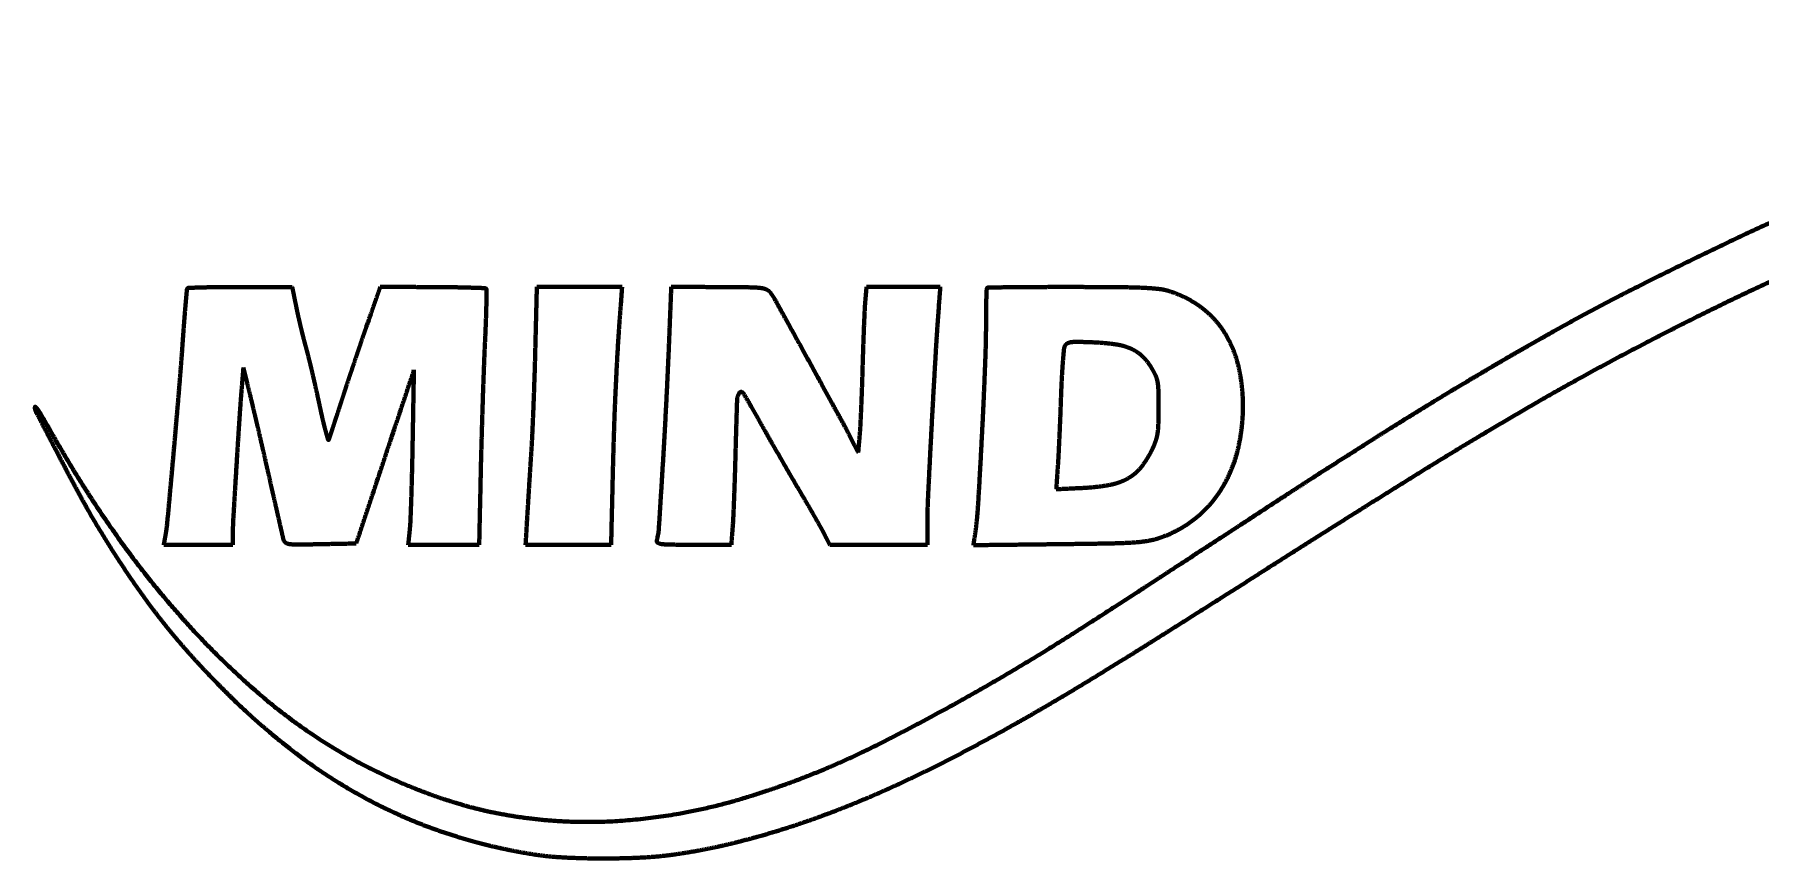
# Model space of a CAD drawing. Header units: inches. Extents: x -3022 to 7311, y 343 to 5680.
# Drawn here: x 3151.9 to 3211.7, y 2512.7 to 2541.2 of the extents above; entities that cross this region are included whole.
import ezdxf

# ---------------------------------------------------------------- set-up
doc = ezdxf.new("R2010")
doc.units = ezdxf.units.IN

msp = doc.modelspace()

# ---------------------------------------------------------------- linework, layer by layer
at = {"linetype": 'Continuous', "lineweight": 70}
for points, weights, degree, knots in [([(3271.572, 2537.435), (3271.515, 2537.448), (3271.459, 2537.461), (3271.138, 2537.533), (3270.873, 2537.585), (3269.872, 2537.755), (3269.138, 2537.878), (3267.655, 2538.123), (3266.906, 2538.245), (3265.599, 2538.453), (3265.041, 2538.538), (3262.69, 2538.878), (3260.894, 2539.103), (3257.345, 2539.477), (3255.593, 2539.625), (3252.167, 2539.841), (3250.492, 2539.91), (3247.255, 2539.971), (3245.693, 2539.958), (3241.908, 2539.823), (3239.686, 2539.678), (3235.426, 2539.274), (3233.391, 2539.003), (3229.408, 2538.319), (3227.463, 2537.907), (3223.568, 2536.919), (3221.62, 2536.349), (3218.828, 2535.418), (3217.966, 2535.115), (3216.294, 2534.496), (3215.485, 2534.178), (3213.867, 2533.507), (3213.057, 2533.154), (3211.386, 2532.386), (3210.523, 2531.974), (3208.566, 2531.004), (3207.476, 2530.44), (3205.346, 2529.295), (3204.307, 2528.712), (3202.045, 2527.387), (3200.821, 2526.646), (3197.877, 2524.811), (3196.152, 2523.723), (3193.077, 2521.762), (3191.718, 2520.902), (3189.491, 2519.5), (3188.621, 2518.965), (3187.069, 2518.033), (3186.386, 2517.638), (3185.019, 2516.873), (3184.334, 2516.505), (3182.812, 2515.718), (3181.967, 2515.315), (3180.31, 2514.588), (3179.497, 2514.269), (3177.906, 2513.716), (3177.129, 2513.482), (3175.614, 2513.094), (3174.877, 2512.947), (3173.758, 2512.784), (3173.38, 2512.747), (3172.539, 2512.704), (3172.076, 2512.693), (3171.155, 2512.693), (3170.697, 2512.705), (3169.882, 2512.747), (3169.526, 2512.785), (3168.184, 2512.998), (3167.211, 2513.232), (3166.261, 2513.544), (3165.329, 2513.849), (3164.427, 2514.232), (3163.561, 2514.689), (3162.67, 2515.159), (3161.822, 2515.701), (3160.162, 2516.963), (3159.349, 2517.672), (3158.153, 2518.864), (3157.734, 2519.306), (3156.948, 2520.183), (3156.584, 2520.62), (3155.878, 2521.53), (3155.536, 2522.004), (3154.843, 2523.035), (3154.489, 2523.59), (3153.946, 2524.488), (3153.751, 2524.828), (3153.3, 2525.66), (3153.04, 2526.149), (3152.507, 2527.174), (3152.23, 2527.708), (3151.954, 2528.243), (3151.936, 2528.278), (3151.942, 2528.317), (3151.97, 2528.344), (3151.976, 2528.351), (3151.986, 2528.35), (3151.991, 2528.342), (3152.047, 2528.253), (3152.102, 2528.164), (3152.22, 2527.972), (3152.283, 2527.868), (3152.417, 2527.637), (3152.49, 2527.511), (3153.22, 2526.215), (3153.937, 2525.079), (3155.439, 2522.939), (3156.228, 2521.942), (3157.861, 2520.11), (3158.702, 2519.278), (3160.406, 2517.788), (3161.275, 2517.146), (3162.643, 2516.299), (3163.105, 2516.04), (3164.061, 2515.56), (3164.554, 2515.337), (3165.546, 2514.939), (3166.044, 2514.763), (3167.019, 2514.465), (3167.495, 2514.347), (3167.978, 2514.254), (3169.336, 2513.992), (3170.716, 2513.903), (3172.097, 2513.989), (3173.532, 2514.078), (3174.948, 2514.328), (3176.327, 2514.735), (3177.962, 2515.217), (3179.547, 2515.844), (3183.027, 2517.595), (3184.94, 2518.662), (3187.152, 2520.023), (3187.497, 2520.239), (3188.252, 2520.719), (3188.664, 2520.983), (3189.697, 2521.651), (3190.32, 2522.056), (3192.134, 2523.24), (3193.326, 2524.019), (3195.578, 2525.491), (3196.641, 2526.178), (3198.591, 2527.422), (3199.479, 2527.977), (3201.181, 2529.016), (3201.994, 2529.501), (3203.64, 2530.456), (3204.471, 2530.927), (3205.837, 2531.681), (3206.372, 2531.964), (3207.63, 2532.603), (3208.353, 2532.963), (3209.796, 2533.67), (3210.517, 2534.016), (3211.76, 2534.602), (3212.283, 2534.836), (3215.009, 2535.995), (3217.248, 2536.826), (3221.782, 2538.271), (3224.072, 2538.881), (3228.762, 2539.893), (3231.157, 2540.294), (3236.115, 2540.888), (3238.671, 2541.092), (3241.836, 2541.219), (3242.44, 2541.228), (3243.989, 2541.216), (3244.933, 2541.202), (3246.835, 2541.161), (3247.794, 2541.133), (3249.439, 2541.075), (3250.124, 2541.037), (3250.809, 2540.987)], [0.500028842012, 0.500028842012, 0.500028842012, 0.49990993454, 0.49990993454, 0.500028206926, 0.500028206926, 0.500027327896, 0.500027327896, 0.500020306907, 0.500020306907, 0.49996674968, 0.49996674968, 0.499954897266, 0.499954897266, 0.499947872216, 0.499947872216, 0.499905551037, 0.499905551037, 0.499883055807, 0.499883055807, 0.499792231719, 0.499792231719, 0.499773940632, 0.499773940632, 0.499803958143, 0.499803958143, 0.499983511469, 0.499983511469, 0.499967570397, 0.499967570397, 0.499969836855, 0.499969836855, 0.49999224639, 0.49999224639, 0.499982937989, 0.499982937989, 0.499973806451, 0.499973806451, 0.499996723387, 0.499996723387, 0.500024715037, 0.500024715037, 0.500027453769, 0.500027453769, 0.500010452456, 0.500010452456, 0.499988344513, 0.499988344513, 0.499984734416, 0.499984734416, 0.499859741035, 0.499859741035, 0.499772165641, 0.499772165641, 0.499731419008, 0.499731419008, 0.499559423038, 0.499559423038, 0.499666780446, 0.499666780446, 0.499918789299, 0.499918789299, 0.499918892039, 0.499918892039, 0.499564850303, 0.499564850303, 0.498972995834, 0.498972995834, 0.500028842012, 0.498832867725, 0.498832867725, 0.500028842012, 0.498906283356, 0.498906283356, 0.499287120527, 0.499287120527, 0.499893163609, 0.499893163609, 0.499822434289, 0.499822434289, 0.499836242554, 0.499836242554, 0.499934379805, 0.499934379805, 0.499935455777, 0.499935455777, 0.500016243918, 0.500016243918, 0.500028611503, 0.500028611503, 0.500028842012, 0.435794288113, 0.435794288113, 0.500028842012, 0.374186246908, 0.374186246908, 0.500028842012, 0.500027229907, 0.500027229907, 0.500003945292, 0.500003945292, 0.500020163182, 0.500020163182, 0.499624081461, 0.499624081461, 0.499467725914, 0.499467725914, 0.499381762254, 0.499381762254, 0.498914889926, 0.498914889926, 0.499697758003, 0.499697758003, 0.499738051905, 0.499738051905, 0.499725706688, 0.499725706688, 0.499560729865, 0.499560729865, 0.500028842012, 0.49736967995, 0.49736967995, 0.500028842012, 0.497925029837, 0.497925029837, 0.500028842012, 0.498691632887, 0.498691632887, 0.499724398278, 0.499724398278, 0.500020473069, 0.500020473069, 0.500025999044, 0.500025999044, 0.500028065808, 0.500028065808, 0.500028820171, 0.500028820171, 0.500023637462, 0.500023637462, 0.500012762859, 0.500012762859, 0.500008128477, 0.500008128477, 0.500009221042, 0.500009221042, 0.499979547613, 0.499979547613, 0.500019764212, 0.500019764212, 0.500019920975, 0.500019920975, 0.499967173544, 0.499967173544, 0.499663762533, 0.499663762533, 0.499645871572, 0.499645871572, 0.499666159219, 0.499666159219, 0.499766988665, 0.499766988665, 0.499932337733, 0.499932337733, 0.500021256909, 0.500021256909, 0.500020660968, 0.500020660968, 0.499971666204, 0.499971666204, 0.500028842012], 3, [0, 0, 0, 0, 0.000858, 0.000858, 0.004871, 0.004871, 0.015909, 0.015909, 0.027164, 0.027164, 0.035539, 0.035539, 0.062379, 0.062379, 0.088446, 0.088446, 0.113283, 0.113283, 0.136431, 0.136431, 0.169412, 0.169412, 0.199818, 0.199818, 0.229241, 0.229241, 0.259272, 0.259272, 0.27279, 0.27279, 0.285643, 0.285643, 0.298702, 0.298702, 0.312844, 0.312844, 0.330996, 0.330996, 0.348605, 0.348605, 0.369756, 0.369756, 0.399898, 0.399898, 0.423682, 0.423682, 0.438788, 0.438788, 0.450448, 0.450448, 0.461942, 0.461942, 0.475773, 0.475773, 0.488668, 0.488668, 0.500645, 0.500645, 0.511735, 0.511735, 0.517321, 0.517321, 0.524148, 0.524148, 0.530887, 0.530887, 0.536162, 0.536162, 0.550852, 0.550852, 0.550852, 0.565207, 0.565207, 0.565207, 0.579922, 0.579922, 0.595663, 0.595663, 0.604555, 0.604555, 0.612842, 0.612842, 0.621358, 0.621358, 0.63095, 0.63095, 0.636663, 0.636663, 0.644732, 0.644732, 0.653504, 0.653504, 0.653504, 0.654001, 0.654001, 0.654001, 0.654094, 0.654094, 0.654094, 0.655086, 0.655086, 0.656243, 0.656243, 0.657623, 0.657623, 0.670374, 0.670374, 0.682437, 0.682437, 0.693641, 0.693641, 0.703853, 0.703853, 0.708852, 0.708852, 0.713958, 0.713958, 0.718939, 0.718939, 0.723569, 0.723569, 0.723569, 0.736538, 0.736538, 0.736538, 0.749961, 0.749961, 0.749961, 0.765836, 0.765836, 0.786217, 0.786217, 0.790004, 0.790004, 0.794547, 0.794547, 0.80146, 0.80146, 0.814708, 0.814708, 0.826489, 0.826489, 0.836231, 0.836231, 0.845042, 0.845042, 0.853933, 0.853933, 0.859558, 0.859558, 0.867067, 0.867067, 0.874508, 0.874508, 0.879844, 0.879844, 0.902046, 0.902046, 0.924054, 0.924054, 0.946594, 0.946594, 0.970379, 0.970379, 0.975983, 0.975983, 0.984738, 0.984738, 0.993634, 0.993634, 1, 1, 1, 1]), ([(3156.416, 2523.557), (3156.429, 2523.626), (3156.441, 2523.695), (3156.454, 2523.764), (3156.491, 2523.966), (3156.511, 2524.101), (3156.528, 2524.236), (3156.592, 2524.933), (3156.643, 2525.494), (3156.694, 2526.055), (3156.794, 2527.178), (3156.843, 2527.739), (3156.891, 2528.301), (3156.974, 2529.298), (3157.008, 2529.733), (3157.041, 2530.169), (3157.084, 2530.776), (3157.096, 2530.946), (3157.109, 2531.117), (3157.133, 2531.433), (3157.145, 2531.579), (3157.157, 2531.725), (3157.181, 2531.999), (3157.192, 2532.126), (3157.204, 2532.254), (3157.215, 2532.382), (3157.216, 2532.395), (3157.219, 2532.407), (3157.224, 2532.419), (3157.231, 2532.43), (3157.237, 2532.44), (3157.247, 2532.448), (3157.258, 2532.452), (3157.27, 2532.452), (3157.398, 2532.456), (3157.527, 2532.46), (3157.655, 2532.464), (3157.931, 2532.471), (3158.078, 2532.474), (3158.225, 2532.477), (3158.545, 2532.479), (3158.718, 2532.48), (3158.891, 2532.48), (3159.514, 2532.478), (3159.963, 2532.476), (3160.413, 2532.475), (3160.863, 2532.473)], [0.50001550688, 0.50001550688, 0.50001550688, 0.50001550688, 0.499772670414, 0.499691724925, 0.499772670414, 0.500015281082, 0.500015205815, 0.500015281082, 0.500014369816, 0.500013990794, 0.500014369816, 0.500010434662, 0.500008743923, 0.500010434662, 0.500014209183, 0.500013776617, 0.500014209183, 0.500012235118, 0.500011144531, 0.500012235118, 0.500015347263, 0.500015294057, 0.500015347263, 0.50001550688, 0.493310514693, 0.491075517298, 0.493310514693, 0.50001550688, 0.470245625285, 0.460322331419, 0.470245625285, 0.50001550688, 0.500014956664, 0.500014773258, 0.500014956664, 0.500004348695, 0.5000006293, 0.500004348695, 0.500011255257, 0.500009838049, 0.500011255257, 0.50001550688, 0.50001550688, 0.50001550688, 0.50001550688], 4, [0, 0, 0, 0, 0, 0.022755, 0.022755, 0.022755, 0.067055, 0.067055, 0.067055, 0.250447, 0.250447, 0.250447, 0.43383, 0.43383, 0.43383, 0.57604, 0.57604, 0.57604, 0.631674, 0.631674, 0.631674, 0.679303, 0.679303, 0.679303, 0.721083, 0.721083, 0.721083, 0.721083, 0.725152, 0.725152, 0.725152, 0.725152, 0.728785, 0.728785, 0.728785, 0.728785, 0.767569, 0.767569, 0.767569, 0.811991, 0.811991, 0.811991, 0.864231, 0.864231, 0.864231, 1, 1, 1, 1, 1]), ([(3161.007, 2531.76), (3161.024, 2531.679), (3161.041, 2531.599), (3161.058, 2531.518), (3161.098, 2531.343), (3161.12, 2531.248), (3161.142, 2531.152), (3161.188, 2530.963), (3161.211, 2530.869), (3161.234, 2530.775), (3161.278, 2530.603), (3161.299, 2530.525), (3161.32, 2530.447), (3161.366, 2530.283), (3161.389, 2530.196), (3161.411, 2530.109), (3161.464, 2529.893), (3161.496, 2529.764), (3161.526, 2529.635), (3161.59, 2529.363), (3161.623, 2529.22), (3161.656, 2529.076), (3161.718, 2528.795), (3161.749, 2528.657), (3161.778, 2528.519), (3161.834, 2528.257), (3161.86, 2528.134), (3161.888, 2528.01), (3161.94, 2527.788), (3161.964, 2527.689), (3161.989, 2527.59), (3162.036, 2527.418), (3162.057, 2527.344), (3162.078, 2527.27), (3162.101, 2527.193), (3162.105, 2527.188), (3162.11, 2527.186), (3162.118, 2527.186), (3162.124, 2527.188), (3162.127, 2527.192), (3162.136, 2527.219), (3162.144, 2527.242), (3162.152, 2527.265), (3162.191, 2527.384), (3162.222, 2527.479), (3162.253, 2527.575), (3162.321, 2527.784), (3162.358, 2527.897), (3162.395, 2528.01), (3162.473, 2528.251), (3162.515, 2528.379), (3162.556, 2528.507), (3162.646, 2528.784), (3162.695, 2528.932), (3162.743, 2529.081), (3162.851, 2529.406), (3162.91, 2529.582), (3162.969, 2529.758), (3163.087, 2530.11), (3163.146, 2530.285), (3163.205, 2530.461), (3163.314, 2530.781), (3163.364, 2530.927), (3163.414, 2531.072), (3163.576, 2531.535), (3163.686, 2531.852), (3163.797, 2532.17), (3163.907, 2532.487)], [0.50001550688, 0.5, 0.49999483104, 0.5, 0.500009872045, 0.500007993766, 0.500009872045, 0.500009858609, 0.500007975851, 0.500009858609, 0.499998237377, 0.499992480876, 0.499998237377, 0.499983395849, 0.499972692172, 0.499983395849, 0.500012048347, 0.500010895503, 0.500012048347, 0.500012074598, 0.500010930503, 0.500012074598, 0.500011123022, 0.500009661736, 0.500011123022, 0.500003619106, 0.499999656515, 0.500003619106, 0.499972199164, 0.499957763259, 0.499972199164, 0.499992638133, 0.499985015217, 0.499992638133, 0.50001550688, 0.487847922584, 0.50001550688, 0.50001550688, 0.487847922584, 0.50001550688, 0.50000276061, 0.499998511853, 0.50000276061, 0.50001549548, 0.500015491679, 0.50001549548, 0.500015461879, 0.500015446879, 0.500015461879, 0.500015485455, 0.500015478314, 0.500015485455, 0.500014122393, 0.500013660898, 0.500014122393, 0.500015011853, 0.500014846844, 0.500015011853, 0.500015010858, 0.500014845517, 0.500015010858, 0.500014010389, 0.500013511558, 0.500014010389, 0.50001550688, 0.50001550688, 0.50001550688, 0.50001550688], 4, [0, 0, 0, 0, 0, 0.031961, 0.031961, 0.031961, 0.069857, 0.069857, 0.069857, 0.107524, 0.107524, 0.107524, 0.138725, 0.138725, 0.138725, 0.173643, 0.173643, 0.173643, 0.225049, 0.225049, 0.225049, 0.282111, 0.282111, 0.282111, 0.336888, 0.336888, 0.336888, 0.38601, 0.38601, 0.38601, 0.42548, 0.42548, 0.42548, 0.455239, 0.455239, 0.455239, 0.456939, 0.456939, 0.456939, 0.45864, 0.45864, 0.45864, 0.467994, 0.467994, 0.467994, 0.507131, 0.507131, 0.507131, 0.553222, 0.553222, 0.553222, 0.605407, 0.605407, 0.605407, 0.666055, 0.666055, 0.666055, 0.738163, 0.738163, 0.738163, 0.809958, 0.809958, 0.809958, 0.869562, 0.869562, 0.869562, 1, 1, 1, 1, 1]), ([(3163.907, 2532.487), (3164.359, 2532.485), (3164.811, 2532.483), (3165.262, 2532.481), (3165.888, 2532.479), (3166.062, 2532.477), (3166.236, 2532.475), (3166.559, 2532.471), (3166.708, 2532.468), (3166.856, 2532.464), (3167.134, 2532.456), (3167.264, 2532.452), (3167.394, 2532.448), (3167.524, 2532.443), (3167.537, 2532.443), (3167.549, 2532.439), (3167.56, 2532.433), (3167.569, 2532.424), (3167.578, 2532.415), (3167.585, 2532.404), (3167.588, 2532.391), (3167.587, 2532.379), (3167.585, 2532.249), (3167.583, 2532.119), (3167.58, 2531.989), (3167.575, 2531.711), (3167.571, 2531.562), (3167.566, 2531.414), (3167.554, 2531.091), (3167.547, 2530.917), (3167.539, 2530.743), (3167.52, 2530.35), (3167.511, 2530.131), (3167.502, 2529.913), (3167.483, 2529.402), (3167.472, 2529.111), (3167.462, 2528.82), (3167.443, 2528.218), (3167.433, 2527.908), (3167.424, 2527.598), (3167.408, 2527.006), (3167.4, 2526.724), (3167.393, 2526.442), (3167.373, 2525.509), (3167.359, 2524.858), (3167.344, 2524.208), (3167.33, 2523.557)], [0.50001550688, 0.50001550688, 0.50001550688, 0.50001550688, 0.500012471157, 0.500011459249, 0.500012471157, 0.500007713408, 0.500005115584, 0.500007713408, 0.500015113484, 0.500014982352, 0.500015113484, 0.50001550688, 0.482556149882, 0.476736364216, 0.482556149882, 0.50001550688, 0.480162354565, 0.473544637126, 0.480162354565, 0.50001550688, 0.500015069755, 0.500014924046, 0.500015069755, 0.500006878904, 0.500004002912, 0.500006878904, 0.500012160515, 0.500011045059, 0.500012160515, 0.500011982284, 0.500010807418, 0.500011982284, 0.500014847909, 0.500014628252, 0.500014847909, 0.500014861613, 0.500014646524, 0.500014861613, 0.500014371323, 0.500013992804, 0.500014371323, 0.50001550688, 0.50001550688, 0.50001550688, 0.50001550688], 4, [0, 0, 0, 0, 0, 0.151965, 0.151965, 0.151965, 0.210513, 0.210513, 0.210513, 0.260484, 0.260484, 0.260484, 0.304194, 0.304194, 0.304194, 0.304194, 0.308324, 0.308324, 0.308324, 0.308324, 0.312269, 0.312269, 0.312269, 0.312269, 0.35276, 0.35276, 0.35276, 0.399074, 0.399074, 0.399074, 0.453375, 0.453375, 0.453375, 0.521631, 0.521631, 0.521631, 0.61251, 0.61251, 0.61251, 0.709195, 0.709195, 0.709195, 0.797165, 0.797165, 0.797165, 1, 1, 1, 1, 1]), ([(3168.935, 2523.557), (3168.955, 2523.889), (3168.975, 2524.22), (3169.003, 2524.708), (3169.013, 2524.864), (3169.035, 2525.218), (3169.047, 2525.416), (3169.072, 2525.82), (3169.085, 2526.025), (3169.11, 2526.412), (3169.121, 2526.592), (3169.146, 2526.981), (3169.158, 2527.188), (3169.181, 2527.697), (3169.194, 2527.998), (3169.219, 2528.63), (3169.231, 2528.962), (3169.252, 2529.61), (3169.261, 2529.927), (3169.288, 2530.99), (3169.306, 2531.738), (3169.325, 2532.486)], [0.500008148684, 0.500008148684, 0.500008148684, 0.500007937368, 0.500007937368, 0.50000809679, 0.50000809679, 0.500008097531, 0.500008097531, 0.500008038792, 0.500008038792, 0.499992583312, 0.499992583312, 0.500006311593, 0.500006311593, 0.500006335859, 0.500006335859, 0.500005719133, 0.500005719133, 0.500008148684, 0.500008148684, 0.500008148684], 3, [0, 0, 0, 0, 0.111452, 0.111452, 0.163949, 0.163949, 0.230581, 0.230581, 0.299685, 0.299685, 0.360491, 0.360491, 0.430302, 0.430302, 0.53136, 0.53136, 0.642838, 0.642838, 0.749012, 0.749012, 1, 1, 1, 1]), ([(3176.055, 2523.557), (3175.618, 2523.557), (3175.181, 2523.557), (3174.48, 2523.557), (3174.215, 2523.559), (3173.848, 2523.562), (3173.745, 2523.568), (3173.643, 2523.58), (3173.595, 2523.586), (3173.55, 2523.601), (3173.508, 2523.625), (3173.479, 2523.642), (3173.466, 2523.673), (3173.475, 2523.705), (3173.513, 2523.84), (3173.536, 2523.977), (3173.545, 2524.117), (3173.592, 2524.848), (3173.638, 2525.579), (3173.73, 2527.101), (3173.774, 2527.893), (3173.853, 2529.472), (3173.888, 2530.26), (3173.938, 2531.528), (3173.957, 2532.008), (3173.976, 2532.487)], [0.500367394724, 0.500367394724, 0.500367394724, 0.500363972079, 0.500363972079, 0.499888988543, 0.499888988543, 0.500367394724, 0.49345985879, 0.49345985879, 0.500367394724, 0.430424583385, 0.430424583385, 0.500367394724, 0.498569165342, 0.498569165342, 0.500367394724, 0.500366773452, 0.500366773452, 0.50036295045, 0.50036295045, 0.500362815127, 0.500362815127, 0.500367394724, 0.500367394724, 0.500367394724], 3, [0, 0, 0, 0, 0.130089, 0.130089, 0.208912, 0.208912, 0.239506, 0.239506, 0.239506, 0.253573, 0.253573, 0.253573, 0.262089, 0.262089, 0.262089, 0.297195, 0.297195, 0.297195, 0.481459, 0.481459, 0.68083, 0.68083, 0.879204, 0.879204, 1, 1, 1, 1]), ([(3173.976, 2532.487), (3174.527, 2532.485), (3175.077, 2532.482), (3175.991, 2532.477), (3176.355, 2532.474), (3176.842, 2532.468), (3176.965, 2532.46), (3177.088, 2532.445), (3177.156, 2532.437), (3177.222, 2532.417), (3177.284, 2532.386), (3177.339, 2532.358), (3177.386, 2532.317), (3177.422, 2532.266)], [0.500367394724, 0.500367394724, 0.500367394724, 0.500365538551, 0.500365538551, 0.4998991069, 0.4998991069, 0.500367394724, 0.495198117227, 0.495198117227, 0.500367394724, 0.490496433124, 0.490496433124, 0.500367394724], 3, [0, 0, 0, 0, 0.472076, 0.472076, 0.783943, 0.783943, 0.889803, 0.889803, 0.889803, 0.948312, 0.948312, 0.948312, 1, 1, 1, 1]), ([(3177.422, 2532.266), (3177.487, 2532.174), (3177.546, 2532.078), (3177.994, 2531.267), (3178.387, 2530.555), (3179.145, 2529.176), (3179.511, 2528.51), (3180.014, 2527.59), (3180.148, 2527.335), (3180.333, 2526.968), (3180.389, 2526.858), (3180.444, 2526.748)], [0.500367394724, 0.499877535092, 0.499877535092, 0.500367348226, 0.500367348226, 0.500367091651, 0.500367091651, 0.500320132776, 0.500320132776, 0.500367394724, 0.500367394724, 0.500367394724], 3, [0, 0, 0, 0, 0.05376, 0.05376, 0.441542, 0.441542, 0.803944, 0.803944, 0.94128, 0.94128, 1, 1, 1, 1]), ([(3180.444, 2526.748), (3180.462, 2526.957), (3180.48, 2527.165), (3180.507, 2527.49), (3180.515, 2527.606), (3180.531, 2527.924), (3180.54, 2528.125), (3180.559, 2528.559), (3180.568, 2528.792), (3180.584, 2529.262), (3180.591, 2529.498), (3180.604, 2529.969), (3180.611, 2530.203), (3180.627, 2530.661), (3180.635, 2530.885), (3180.652, 2531.3), (3180.66, 2531.491), (3180.674, 2531.78), (3180.68, 2531.879), (3180.703, 2532.147), (3180.718, 2532.316), (3180.732, 2532.486)], [0.500367394724, 0.500367394724, 0.500367394724, 0.500316599242, 0.500316599242, 0.500365029203, 0.500365029203, 0.500364818693, 0.500364818693, 0.500365046758, 0.500365046758, 0.500365760712, 0.500365760712, 0.500365302234, 0.500365302234, 0.500365658942, 0.500365658942, 0.500303940158, 0.500303940158, 0.500367394724, 0.500367394724, 0.500367394724], 3, [0, 0, 0, 0, 0.109387, 0.109387, 0.170158, 0.170158, 0.275301, 0.275301, 0.397053, 0.397053, 0.520694, 0.520694, 0.642819, 0.642819, 0.760015, 0.760015, 0.85964, 0.85964, 0.911319, 0.911319, 1, 1, 1, 1]), ([(3183.285, 2532.486), (3183.266, 2532.232), (3183.247, 2531.978), (3183.187, 2531.159), (3183.15, 2530.595), (3183.071, 2529.232), (3183.026, 2528.434), (3182.942, 2526.848), (3182.902, 2526.059), (3182.849, 2524.975), (3182.841, 2524.679), (3182.84, 2524.107), (3182.84, 2523.832), (3182.839, 2523.557)], [0.500367394724, 0.500367394724, 0.500367394724, 0.500358067926, 0.500358067926, 0.500366133384, 0.500366133384, 0.500366825123, 0.500366825123, 0.500274339556, 0.500274339556, 0.500367394724, 0.500367394724, 0.500367394724], 3, [0, 0, 0, 0, 0.085418, 0.085418, 0.27534, 0.27534, 0.543421, 0.543421, 0.8084, 0.8084, 0.907731, 0.907731, 1, 1, 1, 1]), ([(3184.43, 2523.542), (3184.446, 2523.651), (3184.463, 2523.759), (3184.532, 2524.208), (3184.568, 2524.551), (3184.639, 2525.714), (3184.684, 2526.533), (3184.768, 2528.181), (3184.805, 2529.009), (3184.859, 2530.398), (3184.87, 2530.959), (3184.87, 2531.635), (3184.871, 2531.75), (3184.874, 2531.964), (3184.877, 2532.063), (3184.884, 2532.248), (3184.887, 2532.333), (3184.891, 2532.418), (3184.892, 2532.43), (3184.897, 2532.442), (3184.906, 2532.45), (3184.915, 2532.46), (3184.927, 2532.465), (3184.94, 2532.465), (3185.221, 2532.468), (3185.503, 2532.471), (3186.099, 2532.478), (3186.415, 2532.48), (3187.102, 2532.482), (3187.474, 2532.483), (3188.375, 2532.482), (3188.905, 2532.479), (3189.721, 2532.473), (3190.008, 2532.466), (3190.477, 2532.447), (3190.659, 2532.433), (3190.84, 2532.414), (3190.962, 2532.402), (3191.081, 2532.378), (3191.197, 2532.342)], [0.503464115848, 0.503464115848, 0.503464115848, 0.503110179981, 0.503110179981, 0.503460496508, 0.503460496508, 0.503457652365, 0.503457652365, 0.503402680396, 0.503402680396, 0.503454960814, 0.503454960814, 0.503441503408, 0.503441503408, 0.503461728097, 0.503461728097, 0.503464115848, 0.480665740791, 0.480665740791, 0.503464115848, 0.478775294308, 0.478775294308, 0.503464115848, 0.503464089531, 0.503464089531, 0.503461785979, 0.503461785979, 0.503463246505, 0.503463246505, 0.503462408085, 0.503462408085, 0.503414240089, 0.503414240089, 0.503305674011, 0.503305674011, 0.503464115848, 0.501854451745, 0.501854451745, 0.503464115848], 3, [0, 0, 0, 0, 0.02245, 0.02245, 0.093076, 0.093076, 0.261031, 0.261031, 0.430809, 0.430809, 0.545614, 0.545614, 0.569216, 0.569216, 0.589494, 0.589494, 0.606953, 0.606953, 0.606953, 0.609367, 0.609367, 0.609367, 0.611794, 0.611794, 0.611794, 0.664092, 0.664092, 0.72269, 0.72269, 0.791858, 0.791858, 0.890178, 0.890178, 0.943587, 0.943587, 0.977436, 0.977436, 0.977436, 1, 1, 1, 1]), ([(3191.197, 2532.342), (3191.59, 2532.22), (3191.957, 2532.036), (3192.289, 2531.793), (3192.61, 2531.558), (3192.883, 2531.269), (3193.098, 2530.934), (3193.327, 2530.578), (3193.492, 2530.189), (3193.59, 2529.778), (3193.701, 2529.313), (3193.756, 2528.839), (3193.756, 2528.361), (3193.756, 2527.829), (3193.691, 2527.301), (3193.562, 2526.785), (3193.443, 2526.312), (3193.251, 2525.863), (3192.989, 2525.451), (3192.742, 2525.061), (3192.432, 2524.719), (3192.069, 2524.435), (3191.704, 2524.151), (3191.296, 2523.933), (3190.858, 2523.787), (3190.725, 2523.742), (3190.588, 2523.709), (3190.285, 2523.661), (3190.118, 2523.643), (3189.683, 2523.617), (3189.415, 2523.606), (3188.557, 2523.592), (3187.968, 2523.583), (3186.396, 2523.565), (3185.413, 2523.554), (3184.43, 2523.542)], [0.503464115848, 0.498845294717, 0.498845294717, 0.503464115848, 0.497801952855, 0.497801952855, 0.503464115848, 0.498684125974, 0.498684125974, 0.503464115848, 0.501180958369, 0.501180958369, 0.503464115848, 0.500937498586, 0.500937498586, 0.503464115848, 0.499197330346, 0.499197330346, 0.503464115848, 0.498524810632, 0.498524810632, 0.503464115848, 0.49858748515, 0.49858748515, 0.503464115848, 0.502336920227, 0.502336920227, 0.503071019577, 0.503071019577, 0.503385012339, 0.503385012339, 0.503462937324, 0.503462937324, 0.503464115848, 0.503464115848, 0.503464115848], 3, [0, 0, 0, 0, 0.073863, 0.073863, 0.073863, 0.144523, 0.144523, 0.144523, 0.218952, 0.218952, 0.218952, 0.302615, 0.302615, 0.302615, 0.395337, 0.395337, 0.395337, 0.479698, 0.479698, 0.479698, 0.558669, 0.558669, 0.558669, 0.637037, 0.637037, 0.637037, 0.66074, 0.66074, 0.689002, 0.689002, 0.734403, 0.734403, 0.833897, 0.833897, 1, 1, 1, 1]), ([(3172.225, 2531.809), (3172.191, 2531.368), (3172.16, 2530.928), (3172.105, 2530.028), (3172.08, 2529.569), (3172.036, 2528.618), (3172.016, 2528.126), (3171.981, 2527.093), (3171.966, 2526.552), (3171.934, 2525.193), (3171.914, 2524.375), (3171.895, 2523.557)], [0.500008148684, 0.499997283772, 0.499997283772, 0.499999623471, 0.499999623471, 0.500000800379, 0.500000800379, 0.500003948576, 0.500003948576, 0.500008148684, 0.500008148684, 0.500008148684], 3, [0, 0, 0, 0, 0.160372, 0.160372, 0.327355, 0.327355, 0.506291, 0.506291, 0.702758, 0.702758, 1, 1, 1, 1]), ([(3187.598, 2530.444), (3187.617, 2530.48), (3187.645, 2530.509), (3187.681, 2530.529), (3187.722, 2530.551), (3187.766, 2530.565), (3187.812, 2530.571), (3187.891, 2530.581), (3187.971, 2530.585), (3188.23, 2530.578), (3188.41, 2530.572), (3188.846, 2530.554), (3189.101, 2530.531), (3189.355, 2530.495), (3189.536, 2530.47), (3189.712, 2530.42), (3189.879, 2530.347), (3190.021, 2530.286), (3190.151, 2530.2), (3190.264, 2530.093), (3190.387, 2529.976), (3190.494, 2529.844), (3190.582, 2529.699), (3190.637, 2529.61), (3190.686, 2529.519), (3190.73, 2529.424), (3190.763, 2529.354), (3190.787, 2529.28), (3190.801, 2529.204), (3190.818, 2529.109), (3190.828, 2529.012), (3190.834, 2528.711), (3190.837, 2528.507), (3190.837, 2528.112), (3190.834, 2527.921), (3190.826, 2527.622), (3190.817, 2527.514), (3190.801, 2527.407), (3190.787, 2527.32), (3190.766, 2527.235), (3190.737, 2527.152), (3190.702, 2527.052), (3190.662, 2526.954), (3190.616, 2526.858), (3190.513, 2526.639), (3190.385, 2526.433), (3190.234, 2526.244), (3190.106, 2526.084), (3189.95, 2525.952), (3189.772, 2525.852), (3189.575, 2525.743), (3189.363, 2525.667), (3189.142, 2525.627), (3188.84, 2525.572), (3188.534, 2525.537), (3187.918, 2525.508), (3187.609, 2525.493), (3187.299, 2525.479)], [0.504680765012, 0.490132908963, 0.490132908963, 0.504680765012, 0.498575014725, 0.498575014725, 0.504680765012, 0.503782583665, 0.503782583665, 0.504669097738, 0.504669097738, 0.504265686209, 0.504265686209, 0.504680765012, 0.501638000327, 0.501638000327, 0.504680765012, 0.499583026487, 0.499583026487, 0.504680765012, 0.501747568531, 0.501747568531, 0.504680765012, 0.50418529738, 0.50418529738, 0.504680765012, 0.501852899933, 0.501852899933, 0.504680765012, 0.503618672798, 0.503618672798, 0.504661849299, 0.504661849299, 0.50465306587, 0.50465306587, 0.504018633086, 0.504018633086, 0.504680765012, 0.503237185209, 0.503237185209, 0.504680765012, 0.504214476066, 0.504214476066, 0.504680765012, 0.502423607365, 0.502423607365, 0.504680765012, 0.498382486798, 0.498382486798, 0.504680765012, 0.500096521958, 0.500096521958, 0.504680765012, 0.503951377967, 0.503951377967, 0.504680765012, 0.504680765012, 0.504680765012], 3, [0, 0, 0, 0, 0.011188, 0.011188, 0.011188, 0.024416, 0.024416, 0.024416, 0.047275, 0.047275, 0.098931, 0.098931, 0.172725, 0.172725, 0.172725, 0.225244, 0.225244, 0.225244, 0.270169, 0.270169, 0.270169, 0.319848, 0.319848, 0.319848, 0.350518, 0.350518, 0.350518, 0.373356, 0.373356, 0.373356, 0.402041, 0.402041, 0.462624, 0.462624, 0.519325, 0.519325, 0.551419, 0.551419, 0.551419, 0.577524, 0.577524, 0.577524, 0.609171, 0.609171, 0.609171, 0.681398, 0.681398, 0.681398, 0.742666, 0.742666, 0.742666, 0.810946, 0.810946, 0.810946, 0.905067, 0.905067, 1, 1, 1, 1]), ([(3187.299, 2525.479), (3187.317, 2525.744), (3187.335, 2526.009), (3187.363, 2526.411), (3187.371, 2526.549), (3187.388, 2526.894), (3187.398, 2527.101), (3187.418, 2527.54), (3187.428, 2527.772), (3187.446, 2528.228), (3187.454, 2528.453), (3187.469, 2528.887), (3187.478, 2529.096), (3187.498, 2529.49), (3187.51, 2529.675), (3187.536, 2530.015), (3187.549, 2530.17), (3187.564, 2530.326), (3187.567, 2530.367), (3187.579, 2530.407), (3187.598, 2530.444)], [0.504680765012, 0.504680765012, 0.504680765012, 0.504668328966, 0.504668328966, 0.504679576497, 0.504679576497, 0.504679576497, 0.504679576497, 0.504679330646, 0.504679330646, 0.504667565487, 0.504667565487, 0.504653350061, 0.504653350061, 0.504672169752, 0.504672169752, 0.504680765012, 0.498439744996, 0.498439744996, 0.504680765012], 3, [0, 0, 0, 0, 0.160091, 0.160091, 0.243074, 0.243074, 0.36804, 0.36804, 0.507798, 0.507798, 0.643232, 0.643232, 0.769382, 0.769382, 0.881001, 0.881001, 0.974943, 0.974943, 0.974943, 1, 1, 1, 1]), ([(3159.172, 2529.693), (3159.157, 2529.513), (3159.143, 2529.333), (3159.128, 2529.153), (3159.091, 2528.703), (3159.07, 2528.432), (3159.051, 2528.162), (3159.006, 2527.462), (3158.978, 2527.033), (3158.952, 2526.605), (3158.899, 2525.738), (3158.873, 2525.299), (3158.847, 2524.861), (3158.814, 2524.296), (3158.809, 2524.17), (3158.806, 2524.043), (3158.805, 2523.827), (3158.805, 2523.737), (3158.805, 2523.647), (3158.805, 2523.557)], [0.50001550688, 0.50001550688, 0.50001550688, 0.50001550688, 0.500007109959, 0.500004310985, 0.500007109959, 0.500014889702, 0.500014683975, 0.500014889702, 0.500015317147, 0.500015253902, 0.500015317147, 0.499917732858, 0.499885141517, 0.499917732858, 0.50001550688, 0.50001550688, 0.50001550688, 0.50001550688], 4, [0, 0, 0, 0, 0, 0.117404, 0.117404, 0.117404, 0.294022, 0.294022, 0.294022, 0.573507, 0.573507, 0.573507, 0.859289, 0.859289, 0.859289, 0.941505, 0.941505, 0.941505, 1, 1, 1, 1, 1]), ([(3163.073, 2523.6), (3162.764, 2523.594), (3162.455, 2523.588), (3162.146, 2523.582), (3161.634, 2523.572), (3161.431, 2523.569), (3161.227, 2523.566), (3160.956, 2523.564), (3160.889, 2523.566), (3160.821, 2523.572), (3160.754, 2523.581), (3160.719, 2523.585), (3160.685, 2523.596), (3160.653, 2523.613), (3160.625, 2523.636), (3160.599, 2523.656), (3160.577, 2523.683), (3160.562, 2523.713), (3160.554, 2523.746), (3160.546, 2523.78), (3160.538, 2523.814), (3160.53, 2523.849), (3160.49, 2524.023), (3160.458, 2524.162), (3160.426, 2524.301), (3160.357, 2524.605), (3160.319, 2524.77), (3160.282, 2524.934), (3160.202, 2525.285), (3160.16, 2525.47), (3160.118, 2525.656), (3160.031, 2526.042), (3159.985, 2526.243), (3159.939, 2526.443), (3159.846, 2526.85), (3159.798, 2527.058), (3159.75, 2527.265), (3159.659, 2527.659), (3159.615, 2527.846), (3159.572, 2528.032), (3159.498, 2528.344), (3159.469, 2528.469), (3159.439, 2528.594), (3159.349, 2528.963), (3159.29, 2529.206), (3159.231, 2529.45), (3159.172, 2529.693)], [0.50001550688, 0.50001550688, 0.50001550688, 0.50001550688, 0.500013249008, 0.500012496384, 0.500013249008, 0.499389444482, 0.499180757016, 0.499389444482, 0.50001550688, 0.490949848618, 0.487927962531, 0.490949848618, 0.50001550688, 0.486530066843, 0.482034920164, 0.486530066843, 0.50001550688, 0.500008805302, 0.500006571442, 0.500008805302, 0.500015500036, 0.500015497754, 0.500015500036, 0.500015481342, 0.500015472829, 0.500015481342, 0.500015494556, 0.500015490447, 0.500015494556, 0.500015273629, 0.500015195878, 0.500015273629, 0.500015320214, 0.500015257992, 0.500015320214, 0.50001531899, 0.50001525636, 0.50001531899, 0.50001368087, 0.5000130722, 0.50001368087, 0.50001550688, 0.50001550688, 0.50001550688, 0.50001550688], 4, [0, 0, 0, 0, 0, 0.146906, 0.146906, 0.146906, 0.243598, 0.243598, 0.243598, 0.275704, 0.275704, 0.275704, 0.275704, 0.292383, 0.292383, 0.292383, 0.292383, 0.307602, 0.307602, 0.307602, 0.307602, 0.323642, 0.323642, 0.323642, 0.388516, 0.388516, 0.388516, 0.465022, 0.465022, 0.465022, 0.551481, 0.551481, 0.551481, 0.644572, 0.644572, 0.644572, 0.741199, 0.741199, 0.741199, 0.827999, 0.827999, 0.827999, 0.886436, 0.886436, 0.886436, 1, 1, 1, 1, 1]), ([(3164.874, 2523.557), (3164.888, 2523.688), (3164.901, 2523.818), (3164.915, 2523.949), (3164.937, 2524.161), (3164.944, 2524.243), (3164.949, 2524.325), (3164.96, 2524.601), (3164.967, 2524.795), (3164.974, 2524.989), (3164.988, 2525.414), (3164.994, 2525.645), (3165.001, 2525.876), (3165.012, 2526.357), (3165.018, 2526.606), (3165.023, 2526.855), (3165.038, 2527.73), (3165.049, 2528.356), (3165.06, 2528.982), (3165.071, 2529.608)], [0.50001550688, 0.50001550688, 0.50001550688, 0.50001550688, 0.499884139068, 0.499840349797, 0.499884139068, 0.500014109049, 0.500013643105, 0.500014109049, 0.500013341542, 0.500012619763, 0.500013341542, 0.500014125719, 0.500013665332, 0.500014125719, 0.50001550688, 0.50001550688, 0.50001550688, 0.50001550688], 4, [0, 0, 0, 0, 0, 0.086637, 0.086637, 0.086637, 0.140995, 0.140995, 0.140995, 0.269154, 0.269154, 0.269154, 0.421882, 0.421882, 0.421882, 0.586528, 0.586528, 0.586528, 1, 1, 1, 1, 1]), ([(3179.458, 2523.557), (3179.397, 2523.677), (3179.336, 2523.797), (3179.24, 2523.987), (3179.203, 2524.056), (3179.091, 2524.256), (3179.016, 2524.388), (3178.853, 2524.674), (3178.764, 2524.828), (3178.582, 2525.142), (3178.488, 2525.302), (3178.288, 2525.641), (3178.182, 2525.822), (3177.952, 2526.219), (3177.826, 2526.436), (3177.577, 2526.871), (3177.452, 2527.088), (3177.224, 2527.489), (3177.121, 2527.671), (3176.839, 2528.176), (3176.655, 2528.495), (3176.468, 2528.811), (3176.435, 2528.868), (3176.369, 2528.87), (3176.333, 2528.816), (3176.283, 2528.743), (3176.256, 2528.659), (3176.253, 2528.571), (3176.233, 2527.929), (3176.214, 2527.288), (3176.191, 2526.394), (3176.184, 2526.141), (3176.168, 2525.643), (3176.159, 2525.397), (3176.141, 2524.94), (3176.132, 2524.73), (3176.118, 2524.403), (3176.111, 2524.287), (3176.086, 2523.966), (3176.07, 2523.762), (3176.055, 2523.557)], [0.500367394724, 0.500367394724, 0.500367394724, 0.500292044981, 0.500292044981, 0.500365342213, 0.500365342213, 0.500364919933, 0.500364919933, 0.500365464379, 0.500365464379, 0.500365184843, 0.500365184843, 0.500366642277, 0.500366642277, 0.500366642277, 0.500366642277, 0.500365230742, 0.500365230742, 0.500342846699, 0.500342846699, 0.500367394724, 0.345562892624, 0.345562892624, 0.500367394724, 0.487124616727, 0.487124616727, 0.500367394724, 0.500366232273, 0.500366232273, 0.500365879583, 0.500365879583, 0.500365613451, 0.500365613451, 0.500365822757, 0.500365822757, 0.500324987128, 0.500324987128, 0.500367394724, 0.500367394724, 0.500367394724], 3, [0, 0, 0, 0, 0.041435, 0.041435, 0.065588, 0.065588, 0.112188, 0.112188, 0.167015, 0.167015, 0.224161, 0.224161, 0.288567, 0.288567, 0.36577, 0.36577, 0.443062, 0.443062, 0.507762, 0.507762, 0.621179, 0.621179, 0.621179, 0.635109, 0.635109, 0.635109, 0.653395, 0.653395, 0.653395, 0.786373, 0.786373, 0.838741, 0.838741, 0.889705, 0.889705, 0.933383, 0.933383, 0.957497, 0.957497, 1, 1, 1, 1])]:
    msp.add_rational_spline(points, weights, degree=degree, knots=knots, dxfattribs=at)
for points, degree in [([(3160.863, 2532.473), (3160.899, 2532.295), (3160.935, 2532.117), (3160.971, 2531.938), (3161.007, 2531.76)], 4), ([(3172.277, 2532.486), (3172.26, 2532.26), (3172.242, 2532.034), (3172.225, 2531.809)], 3)]:
    msp.add_open_spline(points, degree=degree, dxfattribs=at)
for points, degree, knots in [([(3169.325, 2532.486), (3169.817, 2532.486), (3170.309, 2532.486), (3171.293, 2532.486), (3171.785, 2532.486), (3172.277, 2532.486)], 3, [0, 0, 0, 0, 0.5, 0.5, 1, 1, 1, 1]), ([(3180.732, 2532.486), (3181.158, 2532.486), (3181.583, 2532.486), (3182.434, 2532.486), (3182.859, 2532.486), (3183.285, 2532.486)], 3, [0, 0, 0, 0, 0.5, 0.5, 1, 1, 1, 1]), ([(3165.071, 2529.608), (3164.822, 2528.857), (3164.572, 2528.106), (3164.322, 2527.355), (3163.823, 2525.853), (3163.573, 2525.102), (3163.323, 2524.351), (3163.073, 2523.6)], 4, [0, 0, 0, 0, 0, 0.5, 0.5, 0.5, 1, 1, 1, 1, 1]), ([(3158.805, 2523.557), (3158.506, 2523.557), (3158.208, 2523.557), (3157.909, 2523.557), (3157.312, 2523.557), (3157.014, 2523.557), (3156.715, 2523.557), (3156.416, 2523.557)], 4, [0, 0, 0, 0, 0, 0.5, 0.5, 0.5, 1, 1, 1, 1, 1]), ([(3167.33, 2523.557), (3167.023, 2523.557), (3166.716, 2523.557), (3166.409, 2523.557), (3165.795, 2523.557), (3165.488, 2523.557), (3165.181, 2523.557), (3164.874, 2523.557)], 4, [0, 0, 0, 0, 0, 0.5, 0.5, 0.5, 1, 1, 1, 1, 1]), ([(3171.895, 2523.557), (3171.402, 2523.557), (3170.909, 2523.557), (3169.922, 2523.557), (3169.429, 2523.557), (3168.935, 2523.557)], 3, [0, 0, 0, 0, 0.5, 0.5, 1, 1, 1, 1]), ([(3182.839, 2523.557), (3182.276, 2523.557), (3181.712, 2523.557), (3180.585, 2523.557), (3180.021, 2523.557), (3179.458, 2523.557)], 3, [0, 0, 0, 0, 0.5, 0.5, 1, 1, 1, 1])]:
    msp.add_open_spline(points, degree=degree, knots=knots, dxfattribs=at)

doc.saveas('drawing.dxf')
